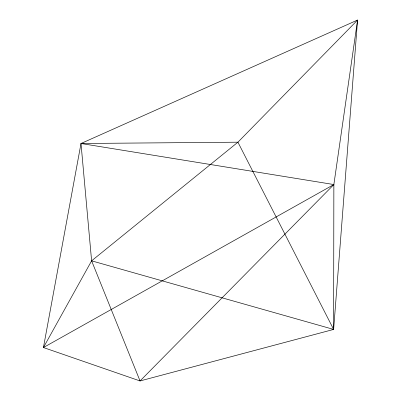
<?xml version="1.0" encoding="UTF-8"?>
<svg xmlns="http://www.w3.org/2000/svg" width="401" height="401" viewBox="0 0 401 401"><rect width="100%" height="100%" fill="white"/><g stroke="black" fill="none" stroke-linecap="round" stroke-linejoin="round"><path stroke-width="0.6" d="M91.608 260.83L333.632 329.427L333.863 184.55L357.567 20.05L81.007 143.498L43.433 347.537L140.044 380.95L333.632 329.427L357.567 20.05L237.923 142.19L91.608 260.83L43.433 347.537L333.863 184.55L81.007 143.498L91.608 260.83L140.044 380.95L333.863 184.55M81.007 143.498L237.923 142.19L333.632 329.427"/></g></svg>
